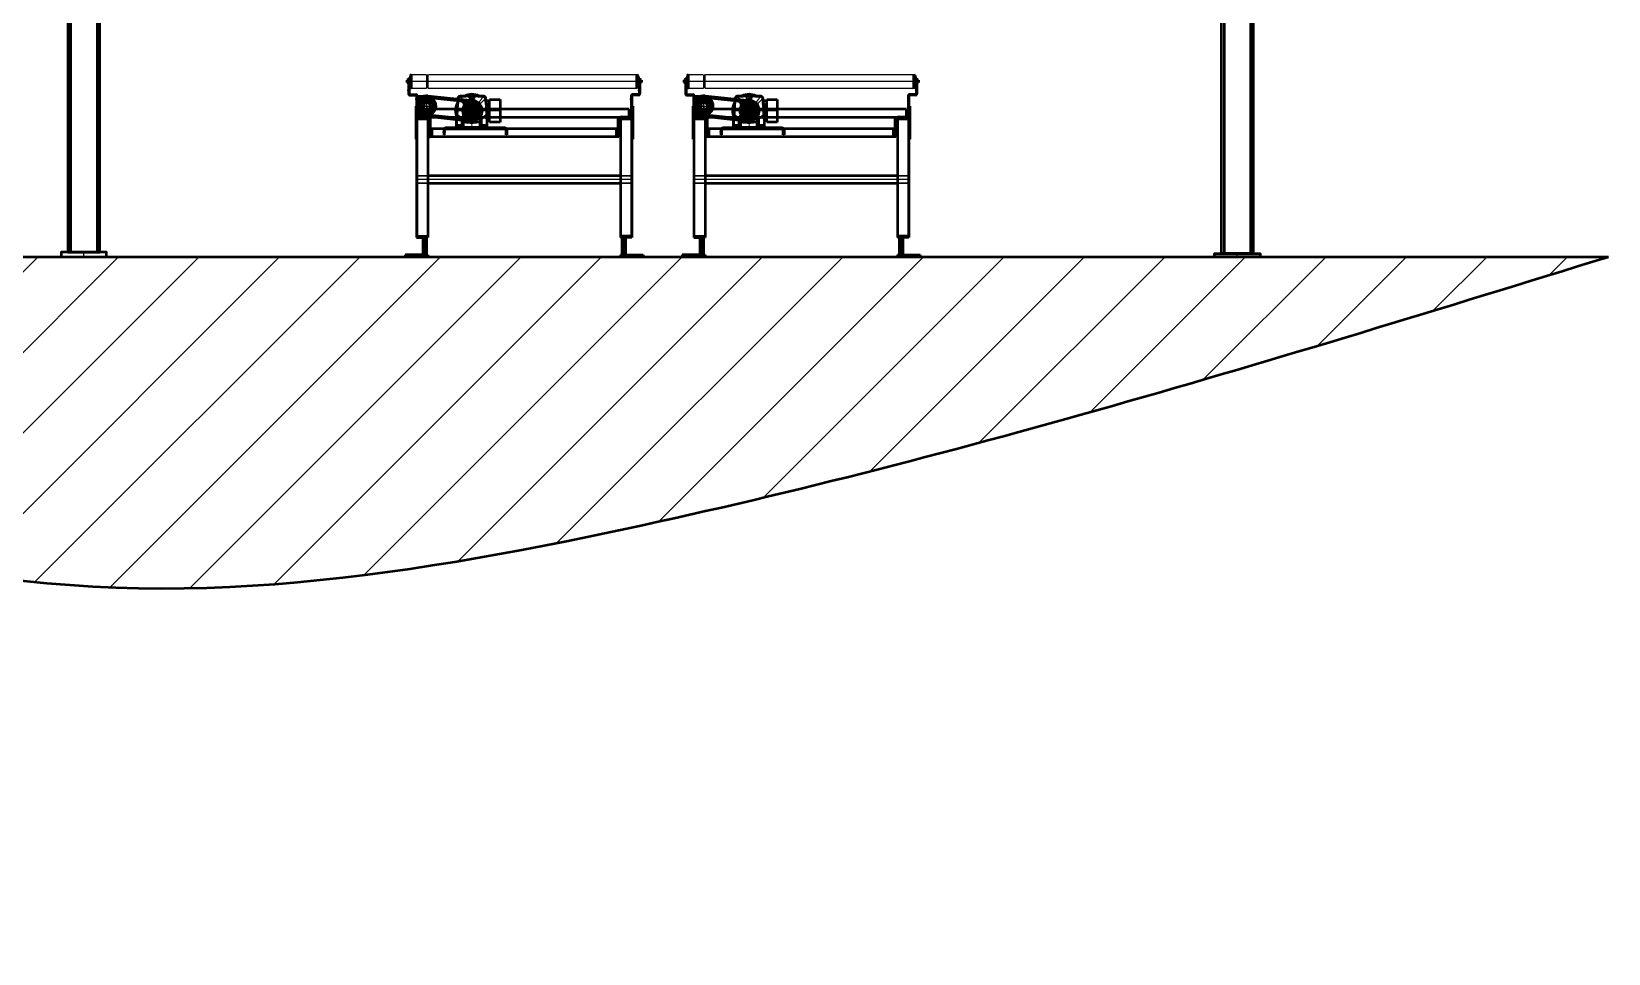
# Model space of a CAD drawing. Header units: millimetres. Extents: x 0 to 118800, y 79635 to 177025.
# Drawn here: x 65900 to 72825, y 104055 to 108103 of the extents above; entities that cross this region are included whole.
import ezdxf

# ---------------------------------------------------------------- set-up
doc = ezdxf.new("R2010")
doc.units = ezdxf.units.MM
doc.header["$LTSCALE"] = 200
for name, pattern in [('AM_DIN_F_W050', [6.25, 4.75, -1.5]), ('AM_DIN_F_W050x2', [3.125, 2.25, -0.875]), ('AM_DIN_G_W050', [13.75, 9.75, -1.5, 1, -1.5]), ('AM_DIN_G_W050x2', [6.875, 4.75, -0.875, 0.375, -0.875]), ('AM_ISO02W050x2', [3.75, 3, -0.75]), ('AM_ISO08W050x2', [9, 6, -0.75, 1.5, -0.75]), ('AUSGEZOGEN', [0]), ('gen7', [13.75, 9.75, -1.5, 1, -1.5]), ('MITTE', [2, 1.25, -0.25, 0.25, -0.25])]:
    doc.linetypes.add(name, pattern=pattern)
doc.layers.add('1', color=7, linetype='Continuous')
for name, color, linetype, lineweight in [('2', 5, 'Continuous', 0), ('7', 4, 'gen7', 0), ('AM_0', 7, 'Continuous', 50), ('AM_0N', 7, 'Continuous', 50), ('AM_2', 5, 'Continuous', 50), ('AM_3', 6, 'AM_DIN_F_W050', 25), ('AM_7', 4, 'AM_DIN_G_W050', 25), ('AM_8', 1, 'Continuous', 25)]:
    doc.layers.add(name, color=color, linetype=linetype, lineweight=lineweight)

# ---------------------------------------------------------------- blocks, each defined once
blk = doc.blocks.new('ROF GB1000 VA')
for p, q in [((-66.4, -114), (-51.4, -114)), ((-51.4, -109), (-5.1, -109)), ((-51.4, -114), (-51.4, -109)), ((-51.4, -204), (-51.4, -114)), ((-5.1, -109), (-5.1, -209)), ((-196.6, -234), (-196.6, -195.5)), ((-195.2, -234), (-195.2, -195.5)), ((-190.8, -180.9), (-173.1, -191.1)), ((-171.6, -219), (-171.6, -193.7)), ((-165.6, -234), (-165.6, -199.3)), ((-132.1, -146.9), (-132.1, -146.5)), ((-132.1, -146.5), (-126.1, -146.5)), ((-132.1, -149.5), (-132.1, -146.9)), ((-126.1, -146.9), (-126.1, -146.5)), ((-126.1, -149.5), (-126.1, -146.9)), ((-92.6, -234), (-92.6, -199.3)), ((-86.6, -219), (-86.6, -193.7)), ((-85.1, -191.1), (-67.3, -180.9)), ((-62.9, -195.5), (-62.9, -234)), ((-61.6, -234), (-61.6, -195.5)), ((-51.4, -204), (-61.6, -204)), ((-51.4, -209), (-51.4, -204)), ((-196.6, -234), (-61.6, -234)), ((-193.6, -222), (-168.6, -222)), ((-191.2, -222), (-176.9, -222)), ((-163.6, -231), (-129.1, -231)), ((-129.1, -231), (-94.6, -231)), ((-89.6, -222), (-64.6, -222)), ((-81.2, -222), (-66.9, -222)), ((-77.3, -222), (-70.9, -222)), ((-5.1, -209), (-51.4, -209))]:
    blk.add_line(p, q)
for radius in [32.5, 26, 20, 10, 9.42]:
    blk.add_circle((-129.1, -159), radius)
for centre, radius, start, end in [((-129.1, -159), 72.5, 151.75892, 180), ((503.4, -195.5), 700, 172.47323, 178.42748), ((503.4, -195.5), 698.6, 172.56881, 178.12019), ((-180.6, -105.1), 10, 92.48302, 172.47323), ((-179.4, -106.4), 10, 92.42478, 172.56881), ((-129.1, -1294), 1200, 90, 92.48302), ((-129.1, -1295.4), 1200, 87.57522, 92.42478), ((532.5, -195.5), 700, 174.6915, 179.22002), ((-156.5, -131.5), 8, 98.23, 174.6915), ((-129.1, -159), 72.5, 90, 117.12083), ((-129.1, -321.5), 200, 81.77, 98.23), ((-129.1, -159), 67, 75.45474, 104.79343), ((-143.8, -98.5), 3, 11.20385, 90.70433), ((-129.1, -95.5), 12, 191.20385, 348.79615), ((-129.1, -159), 72.5, 62.73449, 90), ((-129.1, -1294), 1200, 87.51698, 90), ((-114.3, -98.5), 3, 89.29567, 168.79615), ((-101.6, -131.5), 8, 5.3085, 81.77), ((-790.6, -195.5), 700, 0.77998, 5.3085), ((-78.7, -106.4), 10, 7.43119, 87.57522), ((-77.5, -105.1), 10, 7.52677, 87.51698), ((-761.6, -195.5), 698.6, 0, 7.43119), ((-761.6, -195.5), 700, 0, 7.52677), ((-129.1, -159), 72.5, 24.07734, 28.16421), ((-129.1, -159), 72.5, 0, 28.16421), ((-129.1, -159), 72.5, 18.05801, 24.07734), ((-129.1, -159), 72.5, 12.03867, 18.05801), ((-129.1, -159), 72.5, 180, 201.69087), ((503.4, -195.5), 700, 178.42227, 180), ((-129.1, -159), 67, 168.48393, 185.0872), ((503.4, -195.5), 698.6, 178.07396, 180), ((-186.8, -173.9), 8, 178.21047, 240), ((-174.6, -193.7), 3, 0, 60), ((-159.4, -186.1), 8, 179.22002, 260.89342), ((-162.6, -199.3), 3, 65.8379, 180), ((-129.1, 3.5), 200, 260.89342, 279.10658), ((-129.1, -159), 12.5, 103.88654, 76.11346), ((-98.7, -186.1), 8, 279.10658, 0.77998), ((-95.6, -199.3), 3, 0, 114.1621), ((-83.6, -193.7), 3, 120, 180), ((-71.3, -173.9), 8, 300, 1.78953), ((-129.1, -159), 67, 0, 11.28823), ((-129.1, -159), 67, 354.99805, 0), ((-129.1, -159), 72.5, 338.2468, 0), ((-129.1, -159), 72.5, 338.2468, 342.23203), ((-129.1, -159), 72.5, 342.23203, 348.25136), ((-129.1, -159), 72.5, 6.01934, 12.03867), ((-129.1, -159), 72.5, 348.25136, 354.2707), ((-129.1, -159), 72.5, 0, 6.01934), ((-129.1, -159), 72.5, 354.2707, 0), ((-192.2, -225), 3, 90, 180), ((-174.6, -219), 3, 270, 0), ((-168.6, -225), 3, 0, 90), ((-162.6, -211.1), 3, 83.65234, 180), ((-163.6, -233), 2, 90, 180), ((-129.1, 90), 300, 263.65234, 266.45716), ((-129.1, 90), 300, 266.305, 276.34766), ((-95.6, -211.1), 3, 0, 96.34766), ((-94.6, -233), 2, 0, 90), ((-89.6, -225), 3, 90, 180), ((-83.6, -219), 3, 180, 270), ((-65.9, -225), 3, 0, 90)]:
    blk.add_arc(centre, radius, start, end)
at = {"layer": '1', "color": 7, "linetype": 'AUSGEZOGEN'}
for p, q in [((-395, 0), (-330, 0)), ((-320, 0), (595, 0)), ((-395, -60), (-329, -60)), ((-329, -1), (-329, -60)), ((-321, -60), (-321, -1)), ((-321, -60), (595, -60))]:
    blk.add_line(p, q, dxfattribs=at)
at = {"layer": '1', "color": 1, "linetype": 'MITTE'}
blk.add_line((-325, 0), (-325, -60), dxfattribs=at)
at = {"layer": '1', "color": 7, "linetype": 'AUSGEZOGEN'}
for centre, start, end in [((-325, -1), 180, 0), ((-325, -59), 0, 180)]:
    blk.add_arc(centre, 4, start, end, dxfattribs=at)
at = {"layer": '2'}
for p, q in [((-164.3, -129.3), (-189.3, -105.1)), ((-158.4, -123.4), (-179.8, -96.4)), ((-99.5, -124), (-78.3, -96.4)), ((-68.8, -105.1), (-93.7, -129.8)), ((-190, -180.4), (-163, -193.2)), ((-161.3, -196.6), (-172.4, -191.6)), ((-96.8, -196.6), (-85.7, -191.6)), ((-94.5, -192.9), (-68.1, -180.4))]:
    blk.add_line(p, q, dxfattribs=at)
for centre, start, end in [((-186.8, -173.1), 178.14041, 246.64067), ((-71.3, -173.1), 293.35933, 1.85959)]:
    blk.add_arc(centre, 8, start, end, dxfattribs=at)
at = {"layer": '7'}
for p, q in [((-129.1, -81.5), (-129.1, -239)), ((-206.6, -159), (-0.1, -159)), ((-184.1, -220.5), (-184.1, -235.6)), ((-74.1, -220.8), (-74.1, -235.1))]:
    blk.add_line(p, q, dxfattribs=at)
at = {"layer": 'AM_0'}
for p, q in [((-395, 0), (-400, -3.5)), ((-395, -60), (-395, 0)), ((595, 0), (600, -3.5)), ((595, -60), (595, 0)), ((-405, -25), (-415, -25)), ((-415, -25), (-415, -35)), ((-415, -35), (-405, -35)), ((-408, -15), (-408, -84)), ((-408, -15), (-405, -15)), ((-405, -24.8), (-408, -24.8)), ((-405, -35.3), (-408, -35.3)), ((-405, -66.5), (-408, -66.5)), ((-400, -12.5), (-405, -17.5)), ((-405, -15), (-405, -84)), ((-405, -17.5), (-405, -42.5)), ((-405, -35), (-405, -25)), ((-405, -42.5), (-400, -47.5)), ((-400, -3.5), (-400, -56.5)), ((-400, -47.5), (-400, -12.5)), ((-400, -56.5), (-395, -60)), ((600, -56.5), (595, -60)), ((600, -3.5), (600, -56.5)), ((600, -12.5), (605, -17.5)), ((600, -47.5), (600, -12.5)), ((605, -42.5), (600, -47.5)), ((605, -15), (605, -84)), ((608, -15), (605, -15)), ((605, -17.5), (605, -42.5)), ((605, -24.8), (608, -24.8)), ((605, -25), (615, -25)), ((605, -35), (605, -25)), ((615, -35), (605, -35)), ((605, -35.3), (608, -35.3)), ((605, -66.5), (608, -66.5)), ((608, -15), (608, -84)), ((615, -25), (615, -35)), ((-405, -73.5), (-408, -73.5)), ((-402, -87), (-376, -87)), ((-402, -90), (-376, -90)), ((-373, -93), (-373, -189)), ((-370, -102.5), (-373, -102.5)), ((-370, -113.5), (-373, -113.5)), ((-370, -93), (-370, -189)), ((-370, -121), (-370, -95.5)), ((-370, -95.5), (-348, -95.5)), ((-370, -121), (-356.5, -121)), ((-367.1, -153), (-367.1, -123)), ((-348, -111.2), (-348, -95.5)), ((-348, -95.5), (-322.9, -98.1)), ((570, -93), (570, -189)), ((570, -102.5), (573, -102.5)), ((570, -113.5), (573, -113.5)), ((573, -93), (573, -189)), ((602, -87), (576, -87)), ((602, -90), (576, -90)), ((605, -73.5), (608, -73.5)), ((-370, -147.5), (-373, -147.5)), ((-370, -178.5), (-373, -178.5)), ((-370, -155), (-356.5, -155)), ((-370, -180.5), (-370, -155)), ((-370, -180.5), (-348, -180.5)), ((-367, -192), (-323, -192)), ((-367, -195), (-323, -195)), ((562, -152), (-363, -152)), ((-363, -152), (-363, -187)), ((-363, -187), (-323, -187)), ((-363, -192), (-363, -187)), ((-363, -187), (562, -187)), ((-323, -192), (-363, -192)), ((-358, -188), (-313, -188)), ((-358, -188), (-358, -192)), ((-358, -192), (-317, -192)), ((-348.5, -192), (-348.5, -195)), ((-348, -180.5), (-348, -164.8)), ((-348, -180.5), (-322.9, -177.9)), ((-343, -198), (-343, -189)), ((-337.5, -192), (-337.5, -195)), ((-323, -187), (-323, -192)), ((-323, -195), (-323, -192)), ((-317, -192), (-317, -274)), ((-313, -188), (-313, -274)), ((512, -188), (512, -274)), ((557, -188), (512, -188)), ((516, -192), (516, -274)), ((557, -192), (516, -192)), ((562, -187), (522, -187)), ((522, -187), (522, -192)), ((522, -192), (562, -192)), ((567, -192), (523, -192)), ((523, -195), (523, -192)), ((567, -195), (523, -195)), ((537.5, -192), (537.5, -195)), ((542, -185), (542, -195)), ((542, -198), (542, -189)), ((548.5, -192), (548.5, -195)), ((557, -188), (557, -192)), ((562, -187), (562, -152)), ((562, -192), (562, -187)), ((570, -147.5), (573, -147.5)), ((570, -178.5), (573, -178.5)), ((-320, -256), (-310, -256)), ((-317, -274), (-313, -274)), ((512, -238), (-313, -238)), ((-313, -238), (-313, -274)), ((-305, -256), (-313, -256)), ((512, -274), (-313, -274)), ((-305, -238), (-305, -274)), ((-253.1, -244), (-253.1, -264)), ((-253.1, -264), (-249.1, -264)), ((-249.1, -264), (-249.1, -244)), ((14.9, -234), (-243.1, -234)), ((-243.1, -238), (14.9, -238)), ((20.9, -264), (20.9, -244)), ((24.9, -264), (20.9, -264)), ((24.9, -244), (24.9, -264)), ((504, -238), (504, -274)), ((504, -256), (512, -256)), ((519, -256), (509, -256)), ((512, -238), (512, -274)), ((516, -274), (512, -274))]:
    blk.add_line(p, q, dxfattribs=at)
for centre, radius in [((-327.1, -138), 39.5), ((-327.1, -138), 34), ((-327.1, -138), 30), ((-327.1, -138), 28), ((-327.1, -138), 20), ((-327.1, -138), 15), ((-129.1, -159), 39.5)]:
    blk.add_circle(centre, radius, dxfattribs=at)
for centre, radius, start, end in [((-402, -84), 6, 180, 270), ((-402, -84), 3, 180, 270), ((-376, -93), 6, 0, 90), ((-376, -93), 3, 0, 90), ((-369.1, -123), 2, 0, 90), ((-363.5, -125.4), 1.36, 353.02332, 145.13042), ((-309.4, -138.3), 54.2, 166.42221, 179.68594), ((-309.4, -137.7), 54.2, 180.31406, 193.57779), ((-327.1, -138), 40.1, 14.46854, 84.03955), ((-327.1, -138), 40.1, 275.96027, 14.46852), ((576, -93), 6, 90, 180), ((576, -93), 3, 90, 180), ((602, -84), 6, 270, 0), ((602, -84), 3, 270, 0), ((-367, -189), 6, 180, 270), ((-367, -189), 3, 180, 270), ((-369.1, -153), 2, 270, 0.00001), ((-363.5, -150.6), 1.36, 214.86957, 6.97668), ((567, -189), 6, 270, 0), ((567, -189), 3, 270, 0), ((-243.1, -244), 10, 90, 180.00001), ((-243.1, -244), 6, 90, 180.00001), ((14.9, -244), 10, 0, 90), ((14.9, -244), 6, 0, 90)]:
    blk.add_arc(centre, radius, start, end, dxfattribs=at)
at = {"layer": 'AM_2'}
for p, q in [((-323.1, -100.7), (-125.1, -121.7)), ((-322.3, -92.8), (-124.3, -113.8)), ((-331.9, -183.2), (-133.9, -204.2)), ((-331.1, -175.3), (-133, -196.3))]:
    blk.add_line(p, q, dxfattribs=at)
for centre, start, end in [((-327.1, -138), 83.94718, 263.94718), ((-129.1, -159), 263.94718, 83.94718)]:
    blk.add_arc(centre, 45.5, start, end, dxfattribs=at)
at = {"layer": 'AM_3'}
for p, q in [((-363, -154), (562, -154)), ((-363, -185), (562, -185))]:
    blk.add_line(p, q, dxfattribs=at)
at = {"layer": 'AM_3', "linetype": 'AM_ISO02W050x2'}
for centre in [(-327.1, -138), (-129.1, -159)]:
    blk.add_circle(centre, 28.5, dxfattribs=at)
at = {"layer": 'AM_7', "linetype": 'AM_ISO08W050x2'}
for p, q in [((-400, -30), (-413, -30)), ((600, -30), (613, -30)), ((-400, -70), (-413, -70)), ((-365, -108), (-378, -108)), ((-370, -108), (-348, -108)), ((-367.1, -138), (-287.1, -138)), ((-327.1, -178), (-327.1, -98)), ((565, -108), (578, -108)), ((600, -70), (613, -70)), ((-365, -153), (-378, -153)), ((-365, -173), (-378, -173)), ((-370, -168), (-348, -168)), ((-343, -195), (-343, -184)), ((-343, -187), (-343, -200)), ((542, -195), (542, -184)), ((543, -187), (543, -200)), ((565, -153), (578, -153)), ((565, -173), (578, -173)), ((-258.1, -251), (-244.1, -251)), ((-184.1, -228), (-184.1, -244)), ((-74.1, -228), (-74.1, -244)), ((29.9, -251), (15.9, -251))]:
    blk.add_line(p, q, dxfattribs=at)
at = {"layer": 'AM_7'}
for p, q in [((610.5, -30), (-408, -30)), ((-327.1, -138), (-370.1, -138)), ((-327.1, -138), (-327.1, -95)), ((-327.1, -138), (-327.1, -181)), ((-327.1, -138), (-284.1, -138)), ((-129.1, -159), (-129.1, -116)), ((-129.1, -159), (-172.1, -159)), ((-129.1, -159), (-129.1, -202)), ((-129.1, -159), (-86.1, -159))]:
    blk.add_line(p, q, dxfattribs=at)
at = {"layer": 'AM_7', "linetype": 'AM_ISO08W050x2'}
for centre in [(-327.1, -138), (-129.1, -159)]:
    blk.add_circle(centre, 37.5, dxfattribs=at)
at = {"layer": 'AM_8'}
for p, q in [((-408, -16.9), (-406.1, -15)), ((-408, -20.5), (-405, -17.5)), ((-408, -24), (-405, -21)), ((-408, -38.2), (-405.1, -35.3)), ((-408, -41.7), (-405, -38.7)), ((-408, -45.2), (-405, -42.2)), ((-408, -48.8), (-405, -45.8)), ((-408, -52.3), (-405, -49.3)), ((-408, -55.8), (-405, -52.8)), ((-408, -59.4), (-405, -56.4)), ((-408, -62.9), (-405, -59.9)), ((-408, -66.4), (-405, -63.4)), ((-405.2, -24.8), (-405, -24.6)), ((608, -20.5), (605, -17.5)), ((608, -24), (605, -21)), ((605.2, -24.8), (605, -24.6)), ((608, -41.7), (605, -38.7)), ((608, -45.2), (605, -42.2)), ((608, -48.8), (605, -45.8)), ((608, -52.3), (605, -49.3)), ((608, -55.8), (605, -52.8)), ((608, -59.4), (605, -56.4)), ((608, -62.9), (605, -59.9)), ((608, -66.4), (605, -63.4)), ((608, -38.2), (605.1, -35.3)), ((608, -16.9), (606.1, -15)), ((-408, -73.5), (-408, -73.5)), ((-408, -77), (-405, -74)), ((-408, -80.6), (-405, -77.6)), ((-408, -84.1), (-405, -81.1)), ((-407.2, -86.9), (-404.9, -84.6)), ((-405.6, -88.8), (-403.4, -86.6)), ((-403.2, -89.9), (-400.3, -87)), ((-399.7, -90), (-396.7, -87)), ((-396.2, -90), (-393.2, -87)), ((-392.7, -90), (-389.7, -87)), ((-389.1, -90), (-386.1, -87)), ((-385.6, -90), (-382.6, -87)), ((-382.1, -90), (-379.1, -87)), ((-378.5, -90), (-375.5, -87)), ((-375.1, -90.1), (-372.9, -87.9)), ((-373.3, -91.8), (-371.1, -89.6)), ((-373, -95.1), (-370.1, -92.1)), ((-373, -98.6), (-370, -95.6)), ((-373, -102.2), (-370, -99.2)), ((-373, -116.3), (-370.2, -113.5)), ((-373, -119.8), (-370, -116.8)), ((-373, -123.4), (-370, -120.4)), ((-373, -126.9), (-370, -123.9)), ((-373, -130.4), (-370, -127.4)), ((-373, -134), (-370, -131)), ((-373, -137.5), (-370, -134.5)), ((-373, -141), (-370, -138)), ((573, -98.6), (570, -95.6)), ((573, -102.2), (570, -99.2)), ((573, -119.8), (570, -116.8)), ((573, -123.4), (570, -120.4)), ((573, -126.9), (570, -123.9)), ((573, -130.4), (570, -127.4)), ((573, -134), (570, -131)), ((573, -137.5), (570, -134.5)), ((573, -141), (570, -138)), ((573, -95.1), (570.1, -92.1)), ((573, -116.3), (570.2, -113.5)), ((573.3, -91.8), (571.1, -89.6)), ((575.1, -90.1), (572.9, -87.9)), ((578.5, -90), (575.5, -87)), ((582.1, -90), (579.1, -87)), ((585.6, -90), (582.6, -87)), ((589.1, -90), (586.1, -87)), ((592.7, -90), (589.7, -87)), ((596.2, -90), (593.2, -87)), ((599.7, -90), (596.7, -87)), ((603.2, -89.9), (600.3, -87)), ((605.6, -88.8), (603.4, -86.6)), ((607.2, -86.9), (604.9, -84.6)), ((608, -77), (605, -74)), ((608, -80.6), (605, -77.6)), ((608, -84.1), (605, -81.1)), ((608, -73.5), (608, -73.5)), ((-373, -144.6), (-370, -141.6)), ((-373, -179.9), (-371.6, -178.5)), ((-373, -183.5), (-370, -180.5)), ((-373, -187), (-370, -184)), ((-372.8, -190.4), (-370, -187.5)), ((-372.4, -147.5), (-370, -145.1)), ((-371.7, -192.8), (-369.5, -190.6)), ((-369.7, -194.3), (-367.4, -192)), ((-366.9, -195), (-363.9, -192)), ((-363.3, -195), (-360.3, -192)), ((-359.8, -195), (-356.8, -192)), ((-356.2, -195), (-353.2, -192)), ((-352.7, -195), (-349.7, -192)), ((-349.2, -195), (-348.5, -194.3)), ((-337.5, -193.9), (-335.6, -192)), ((-335, -195), (-332, -192)), ((-331.5, -195), (-328.5, -192)), ((-328, -195), (-325, -192)), ((-324.4, -195), (-323, -193.6)), ((524.4, -195), (523, -193.6)), ((528, -195), (525, -192)), ((531.5, -195), (528.5, -192)), ((535, -195), (532, -192)), ((537.5, -193.9), (535.6, -192)), ((549.2, -195), (548.5, -194.3)), ((552.7, -195), (549.7, -192)), ((556.2, -195), (553.2, -192)), ((559.8, -195), (556.8, -192)), ((563.3, -195), (560.3, -192)), ((566.9, -195), (563.9, -192)), ((569.7, -194.3), (567.4, -192)), ((571.7, -192.8), (569.5, -190.6)), ((573, -144.6), (570, -141.6)), ((572.4, -147.5), (570, -145.1)), ((573, -183.5), (570, -180.5)), ((573, -187), (570, -184)), ((572.8, -190.4), (570, -187.5)), ((573, -179.9), (571.6, -178.5))]:
    blk.add_line(p, q, dxfattribs=at)
blk = doc.blocks.new('Fuss Rof 1000')
at = {"layer": 'AM_0'}
for p, q in [((12140.8, 4094.5), (12136.8, 4094.5)), ((12136.8, 4094.5), (12136.8, 3949.5)), ((12140.8, 4094.5), (12140.8, 3949.5)), ((13085.8, 4094.5), (13089.8, 4094.5)), ((13085.8, 4094.5), (13085.8, 3949.5)), ((13089.8, 4094.5), (13089.8, 3949.5)), ((12190.8, 4037.5), (12140.8, 4037.5)), ((12140.8, 4037.5), (12140.8, 3517.5)), ((12190.8, 4037.5), (12190.8, 3517.5)), ((13035.8, 4037.5), (13085.8, 4037.5)), ((13035.8, 4037.5), (13035.8, 3517.5)), ((13085.8, 4037.5), (13085.8, 3517.5)), ((12140.8, 3949.5), (12136.8, 3949.5)), ((13085.8, 3949.5), (13089.8, 3949.5)), ((12190.8, 3790), (13035.8, 3790)), ((12190.8, 3755), (13035.8, 3755)), ((12140.8, 3522.5), (12190.8, 3522.5)), ((12140.8, 3517.5), (12190.8, 3517.5)), ((12167.8, 3517.5), (12167.8, 3440.5)), ((12168.8, 3517.5), (12168.8, 3440.5)), ((12182.8, 3517.5), (12182.8, 3440.5)), ((12183.8, 3517.5), (12183.8, 3440.5)), ((13085.8, 3522.5), (13035.8, 3522.5)), ((13085.8, 3517.5), (13035.8, 3517.5)), ((13042.8, 3517.5), (13042.8, 3440.5)), ((13043.8, 3517.5), (13043.8, 3440.5)), ((13057.8, 3517.5), (13057.8, 3440.5)), ((13058.8, 3517.5), (13058.8, 3440.5)), ((12090.8, 3440.5), (12090.8, 3432.5)), ((12190.8, 3440.5), (12090.8, 3440.5)), ((12190.8, 3432.5), (12090.8, 3432.5)), ((12105.8, 3440.5), (12105.8, 3432.5)), ((12190.8, 3440.5), (12190.8, 3432.5)), ((13035.8, 3440.5), (13035.8, 3432.5)), ((13035.8, 3440.5), (13135.8, 3440.5)), ((13035.8, 3432.5), (13135.8, 3432.5)), ((13120.8, 3440.5), (13120.8, 3432.5)), ((13135.8, 3440.5), (13135.8, 3432.5))]:
    blk.add_line(p, q, dxfattribs=at)
at = {"layer": 'AM_3', "linetype": 'AM_ISO02W050x2'}
for p, q in [((12144.8, 4037.5), (12144.8, 3517.5)), ((13081.8, 4037.5), (13081.8, 3517.5)), ((12144.8, 3790), (12190.8, 3790)), ((12144.8, 3788), (13081.8, 3788)), ((12144.8, 3757), (13081.8, 3757)), ((12144.8, 3755), (12190.8, 3755)), ((13035.8, 3790), (13081.8, 3790)), ((13035.8, 3755), (13081.8, 3755))]:
    blk.add_line(p, q, dxfattribs=at)
at = {"layer": 'AM_7'}
for p, q in [((12135.5, 4079.5), (12143.5, 4079.5)), ((13091.1, 4079.5), (13083.1, 4079.5))]:
    blk.add_line(p, q, dxfattribs=at)
at = {"layer": 'AM_7', "linetype": 'AM_ISO08W050x2'}
for p, q in [((12144.8, 3772.5), (13081.8, 3772.5)), ((12175.8, 3522.5), (12175.8, 3440.5)), ((13050.8, 3522.5), (13050.8, 3440.5))]:
    blk.add_line(p, q, dxfattribs=at)
blk = doc.blocks.new('rof 1000 bh800 va')
at = {"layer": 'AM_0'}
for name, p in [('ROF GB1000 VA', (-100.5, 800)), ('Fuss Rof 1000', (-12613.3, -3432.5))]:
    blk.add_blockref(name, p, dxfattribs=at)
blk = doc.blocks.new('*U859')
at = {"layer": 'AM_3', "linetype": 'AM_DIN_F_W050x2'}
for p, q in [((20.3, 2102.4), (20.3, 2082.4)), ((38.3, 2102.4), (38.3, 2082.4))]:
    blk.add_line(p, q, dxfattribs=at)
at = {"layer": 'AM_7', "linetype": 'AM_DIN_G_W050x2'}
blk.add_line((29.3, 2079.4), (29.3, 2105.4), dxfattribs=at)
blk = doc.blocks.new('*U860')
at = {"layer": 'AM_3', "linetype": 'AM_DIN_F_W050x2'}
for p, q in [((-49.7, 2102.4), (-49.7, 2082.4)), ((-31.7, 2102.4), (-31.7, 2082.4))]:
    blk.add_line(p, q, dxfattribs=at)
at = {"layer": 'AM_7', "linetype": 'AM_DIN_G_W050x2'}
blk.add_line((-40.7, 2079.4), (-40.7, 2105.4), dxfattribs=at)
blk = doc.blocks.new('*U861')
at = {"layer": 'AM_3', "linetype": 'AM_DIN_F_W050x2'}
for p, q in [((120.3, 2102.4), (120.3, 2082.4)), ((138.3, 2102.4), (138.3, 2082.4))]:
    blk.add_line(p, q, dxfattribs=at)
at = {"layer": 'AM_7', "linetype": 'AM_DIN_G_W050x2'}
blk.add_line((129.3, 2079.4), (129.3, 2105.4), dxfattribs=at)
blk = doc.blocks.new('*U862')
at = {"layer": 'AM_3', "linetype": 'AM_DIN_F_W050x2'}
for p, q in [((280.3, 2102.4), (280.3, 2082.4)), ((298.3, 2102.4), (298.3, 2082.4))]:
    blk.add_line(p, q, dxfattribs=at)
at = {"layer": 'AM_7', "linetype": 'AM_DIN_G_W050x2'}
blk.add_line((289.3, 2079.4), (289.3, 2105.4), dxfattribs=at)
blk = doc.blocks.new('Stütze 2')
at = {"layer": 'AM_0'}
for p, q in [((250.2, 2082.4), (64.3, 1896.6)), ((250.2, 2082.4), (257.2, 2075.3)), ((257.2, 2075.3), (71.4, 1889.5)), ((64.3, 1896.6), (71.4, 1889.5))]:
    blk.add_line(p, q, dxfattribs=at)
for points in [[(-85.7, 2082.4), (314.3, 2082.4), (314.3, 2102.4), (-85.7, 2102.4)], [(-105.7, 0), (94.3, 0), (94.3, 20), (-105.7, 20)]]:
    blk.add_lwpolyline(points, close=True, dxfattribs=at)
at = {"layer": 'AM_0N'}
for p, q in [((64.3, 2082.4), (-75.7, 2082.4)), ((-75.7, 2082.4), (-75.7, 20)), ((-63.7, 2082.4), (-63.7, 20)), ((52.3, 2082.4), (52.3, 20)), ((64.3, 20), (64.3, 2082.4)), ((-75.7, 20), (64.3, 20))]:
    blk.add_line(p, q, dxfattribs=at)
at = {"layer": 'AM_7', "linetype": 'AM_ISO08W050x2'}
blk.add_line((-5.7, -3), (-5.7, 23), dxfattribs=at)
at = {"layer": 'AM_3'}
for name in ['*U860', '*U859', '*U861', '*U862']:
    blk.add_blockref(name, (0, 0), dxfattribs=at)
blk = doc.blocks.new('Stütze I')
at = {"layer": 'AM_0'}
blk.add_line((177, 977.4), (12, 812.4), dxfattribs=at)
for points in [[(-123, 977.4), (177, 977.4), (177, 997.4), (-123, 997.4)], [(-158, -1105), (42, -1105), (42, -1090), (-158, -1090)]]:
    blk.add_lwpolyline(points, close=True, dxfattribs=at)
at = {"layer": 'AM_0N'}
for p, q in [((12, 977.4), (-128, 977.4)), ((-128, 977.4), (-128, -1090)), ((-116, 977.4), (-116, -1090)), ((0, 977.4), (0, -1090)), ((12, -1090), (12, 977.4)), ((-128, -1090), (12, -1090))]:
    blk.add_line(p, q, dxfattribs=at)
at = {"layer": 'AM_7', "linetype": 'AM_ISO08W050x2'}
for p, q in [((-73, 960.9), (-73, 1014)), ((127, 960.9), (127, 1014)), ((-58, -1108), (-58, -1087))]:
    blk.add_line(p, q, dxfattribs=at)

msp = doc.modelspace()

# ---------------------------------------------------------------- hatches: boundary and pattern name
at = {"layer": 'AM_8'}
h = msp.add_hatch(dxfattribs=at)
h.set_pattern_fill('_USER', color=256, scale=250, angle=45, style=0, pattern_type=0)
h.set_pattern_definition([(45, (0, 80076.78), (-176.7767, 176.7767), [])])
edge = h.paths.add_edge_path()
edge.add_spline(control_points=[(52506.3, 106364.4), (53025, 105843.3), (54006.9, 104857.2), (56306.6, 106774), (58445.1, 104054.6), (60988, 105100.5), (62629, 106981.8), (65406.3, 105395.2), (68907.8, 105905.4), (71375.6, 106667), (72825.5, 107114.4)], knot_values=[0, 0, 0, 0, 1902.313772, 3600.69156, 7084.878528, 9203.002601, 11035.218845, 13881.063392, 17072.115979, 21616.931395, 21616.931395, 21616.931395, 21616.931395], degree=3, periodic=0)
edge.add_line((60973.3, 107114.4), (72825.5, 107114.4))
edge.add_line((60473.3, 106364.4), (52506.3, 106364.4))
edge.add_line((60473.3, 106364.4), (60473.3, 107114.4))

# ---------------------------------------------------------------- linework, layer by layer
at = {"layer": 'AM_0'}
msp.add_line((60973.3, 107114.4), (72825.5, 107114.4), dxfattribs=at)
msp.add_line((60973.3, 107114.4), (72825.5, 107114.4), dxfattribs=at)
msp.add_line((60973.3, 107114.4), (72825.5, 107114.4), dxfattribs=at)
msp.add_spline([(52506.3, 106614.4), (54114.6, 105348.5), (55709.3, 105933), (58951.7, 104657.8), (60971.6, 105295.4), (62464.2, 106357.9), (65254.9, 105800), (68444.2, 105906.3), (72825.5, 107114.4)], degree=3, dxfattribs=at)

# ---------------------------------------------------------------- block references
at = {"layer": 'AM_0', "extrusion": (0, 0, -1), "zscale": -1}
msp.add_blockref('Stütze I', (-71137.3, 108218.9), dxfattribs=at)
at = {"layer": 'AM_0'}
for name, p in [('Stütze 2', (66135, 107113.9)), ('rof 1000 bh800 va', (68063.3, 107114.4)), ('rof 1000 bh800 va', (69280.3, 107114.4))]:
    msp.add_blockref(name, p, dxfattribs=at)

doc.saveas('drawing.dxf')
